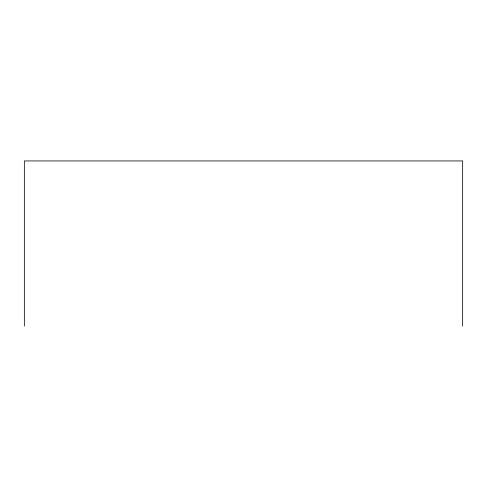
<?xml version="1.0" encoding="UTF-8"?>
<svg xmlns="http://www.w3.org/2000/svg" width="487" height="487" viewBox="0 0 487 487"><rect width="100%" height="100%" fill="white"/><g stroke="black" fill="none" stroke-linecap="round" stroke-linejoin="round"><path stroke-width="0.73" d="M462.65 326.065L462.65 160.935L24.35 160.935L24.35 326.065"/></g></svg>
